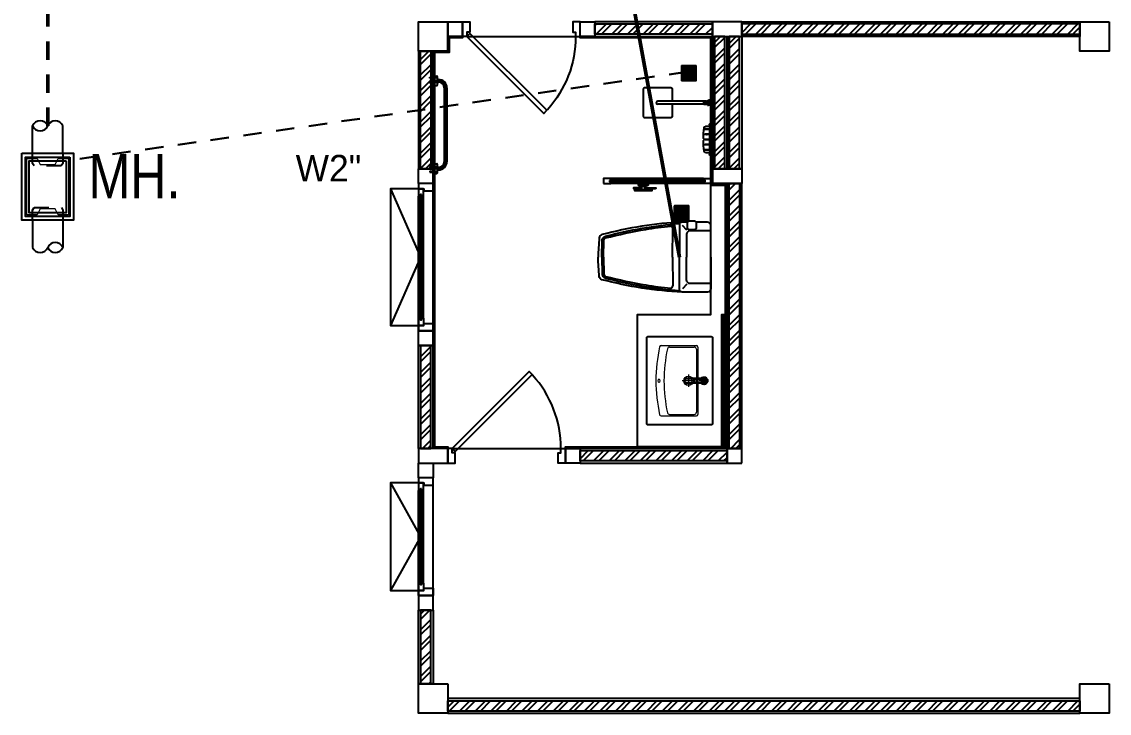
# Model space of a CAD drawing. Header units: inches. Extents: x -1366 to 1200, y -585 to 2545.
# Drawn here: x 722.01 to 729.41, y 1989.59 to 1994.29 of the extents above; entities that cross this region are included whole.
import ezdxf
from ezdxf.enums import TextEntityAlignment as Align

# ---------------------------------------------------------------- set-up
doc = ezdxf.new("R2010")
doc.units = ezdxf.units.IN
doc.header["$MEASUREMENT"] = 0
doc.header["$PDSIZE"] = 0.05
for name, pattern in [('01-TOI$0$HIDDEN2', [0.1875, 0.125, -0.0625]), ('CENTER', [1.625, 1.25, -0.125, 0.125, -0.125]), ('HIDDEN2', [0.1875, 0.125, -0.0625])]:
    doc.linetypes.add(name, pattern=pattern)
doc.layers.get('0').update_dxf_attribs({"linetype": 'CONTINUOUS'})
for name, color, linetype in [('02___PRT_ALL_AXES', 7, 'CONTINUOUS'), ('COLM', 3, 'CONTINUOUS'), ('Counter', 6, 'CONTINUOUS'), ('DIM', 7, 'CONTINUOUS'), ('DIMS', 1, 'CONTINUOUS'), ('DOOR', 7, 'CONTINUOUS'), ('DOOR_SWNG', 1, 'CONTINUOUS'), ('Floor-2', 9, 'CONTINUOUS'), ('L', 2, 'CONTINUOUS'), ('Line', 6, 'CONTINUOUS'), ('SANITARY', 9, 'CONTINUOUS'), ('SN - Sanitary', 144, 'CONTINUOUS'), ('TEXT', 4, 'CONTINUOUS'), ('WALL', 7, 'CONTINUOUS'), ('Wall-Tile', 4, 'CONTINUOUS'), ('WALL_HATC', 251, 'CONTINUOUS'), ('WC-DET', 8, 'CONTINUOUS'), ('WC-DET1', 15, 'CONTINUOUS'), ('WC-DET2', 15, 'CONTINUOUS'), ('WC-OUT', 9, 'CONTINUOUS'), ('WC-OUTL', 7, 'CONTINUOUS'), ('WC-SERIAL', 4, 'CONTINUOUS'), ('wind', 7, 'CONTINUOUS')]:
    doc.layers.add(name, color=color, linetype=linetype)
doc.layers.add('A-WALL', color=2, linetype='CONTINUOUS', lineweight=13)
doc.layers.add('LAYER_1', color=5, linetype='CONTINUOUS', lineweight=50)
doc.styles.add('cordia', font='THSarabunPSK.ttf')
doc.styles.get("Standard").update_dxf_attribs({"font": 'THSarabunPSK.ttf'})
doc.styles.add('STYLE3', font='THSarabunPSK.ttf')
pattern_1 = [(224.99694, (691.60614, 2004.809566), (0.05303018, -0.05303584), []), (224.99694, (691.570784, 2004.80957), (0.05303018, -0.05303584), [])]
pattern_2 = [(224.99694, (691.60614, 2004.709566), (0.05303018, -0.05303584), []), (224.99694, (691.570784, 2004.70957), (0.05303018, -0.05303584), [])]

# ---------------------------------------------------------------- blocks, each defined once
blk = doc.blocks.new('VRH_FUVHU-W002AS_100 x100')
at = {"layer": 'SN - Sanitary'}
for points in [[(-48, -50), (48, -50, 0.414214), (50, -48), (50, 48, 0.414214), (48, 50), (-48, 50, 0.414214), (-50, 48), (-50, -48, 0.414214)], [(-40, -47), (40, -47, 0.414214), (47, -40), (47, 40, 0.414214), (40, 47), (-40, 47, 0.414214), (-47, 40), (-47, -40, 0.414214)], [(-40, -45), (40, -45, 0.414214), (45, -40), (45, 40, 0.414214), (40, 45), (-40, 45, 0.414214), (-45, 40), (-45, -40, 0.414214)], [(-27.2, 17.5, 1), (-27.2, 22.8), (-38, 22.8, 1), (-38, 17.5)], [(-17, 7.5, 1), (-17, 12.8), (-38, 12.8, 1), (-38, 7.5)], [(-10.8, -2.6, 1), (-10.8, 2.6), (-38, 2.6, 1), (-38, -2.6)], [(-17.5, 27.2, -1), (-22.8, 27.2), (-22.8, 38, -1), (-17.5, 38)], [(-7.5, 17, -1), (-12.8, 17), (-12.8, 38, -1), (-7.5, 38)], [(2.6, 10.8, -1), (-2.6, 10.8), (-2.6, 38, -1), (2.6, 38)], [(7.5, 17, 1), (12.8, 17), (12.8, 38, 1), (7.5, 38)], [(10.8, -2.6, -1), (10.8, 2.6), (38, 2.6, -1), (38, -2.6)], [(17, 7.5, -1), (17, 12.8), (38, 12.8, -1), (38, 7.5)], [(17.5, 27.2, 1), (22.8, 27.2), (22.8, 38, 1), (17.5, 38)], [(27.2, 17.5, -1), (27.2, 22.8), (38, 22.8, -1), (38, 17.5)], [(-17, -7.5, -1), (-17, -12.8), (-38, -12.8, -1), (-38, -7.5)], [(-27.2, -17.5, -1), (-27.2, -22.8), (-38, -22.8, -1), (-38, -17.5)], [(-17.5, -27.2, 1), (-22.8, -27.2), (-22.8, -38, 1), (-17.5, -38)], [(-7.5, -17, 1), (-12.8, -17), (-12.8, -38, 1), (-7.5, -38)], [(2.6, -10.8, 1), (-2.6, -10.8), (-2.6, -38, 1), (2.6, -38)], [(7.5, -17, -1), (12.8, -17), (12.8, -38, -1), (7.5, -38)], [(17, -7.5, 1), (17, -12.8), (38, -12.8, 1), (38, -7.5)], [(17.5, -27.2, -1), (22.8, -27.2), (22.8, -38, -1), (17.5, -38)], [(27.2, -17.5, 1), (27.2, -22.8), (38, -22.8, 1), (38, -17.5)]]:
    blk.add_lwpolyline(points, format="xyb", close=True, dxfattribs=at)
for points in [[(-47, 40), (-45, 40)], [(-40, 47), (-40, 45)], [(2, 0), (-2, 0)], [(0, -2), (0, 2)], [(40, 47), (40, 45)], [(47, 40), (45, 40)], [(-47, -40), (-45, -40)], [(-40, -47), (-40, -45)], [(40, -47), (40, -45)], [(47, -40), (45, -40)]]:
    blk.add_lwpolyline(points, dxfattribs=at)
for centre, radius in [((-38, 30), 2.64), ((-30, 38), 2.64), ((0, 0), 5), ((0, 0), 4), ((30, 38), 2.64), ((38, 30), 2.64), ((-38, -30), 2.64), ((-30, -38), 2.64), ((30, -38), 2.64), ((38, -30), 2.64)]:
    blk.add_circle(centre, radius, dxfattribs=at)
for radius, start, end in [(40.6, 161.73736, 168.31208), (38.9, 176.32255, 183.67745), (38.9, 160.8012, 168.8398), (40.6, 145.90265, 154.48014), (35.8, 175.77756, 184.22244), (35.8, 159.05626, 167.86631), (38.9, 144.18222, 153.27326), (32.8, 175.39152, 184.60848), (32.8, 157.0415, 166.73994), (35.8, 140.49742, 150.73462), (30.8, 175.09421, 184.90579), (30.8, 155.47006, 165.86937), (32.8, 139.27746, 147.76062), (40.6, 115.51986, 124.09735), (38.9, 116.72674, 125.81778), (35.8, 119.26538, 129.50258), (32.8, 122.23938, 130.72254), (38.9, 101.1602, 109.1988), (35.8, 102.13369, 110.94374), (32.8, 103.26006, 112.9585), (30.8, 104.13063, 114.52994), (40.6, 101.68792, 108.26264), (35.8, 85.77756, 94.22244), (32.8, 85.39152, 94.60848), (30.8, 85.09421, 94.90579), (38.9, 86.32255, 93.67745), (38.9, 70.8012, 78.8398), (35.8, 69.05626, 77.86631), (32.8, 67.0415, 76.73994), (30.8, 65.47006, 75.86937), (40.6, 71.73736, 78.31208), (40.6, 55.90265, 64.48014), (38.9, 54.18222, 63.27326), (35.8, 50.49742, 60.73462), (32.8, 49.27746, 57.76062), (32.8, 32.23938, 40.72254), (35.8, 29.26538, 39.50258), (30.8, 14.13063, 24.52994), (32.8, 13.26006, 22.9585), (30.8, 355.09421, 4.90579), (38.9, 26.72674, 35.81778), (32.8, 355.39152, 4.60848), (35.8, 12.13369, 20.94374), (40.6, 25.51986, 34.09735), (35.8, 355.77756, 4.22244), (38.9, 11.1602, 19.1988), (40.6, 11.68792, 18.26264), (38.9, 356.32255, 3.67745), (40.6, 191.68792, 198.26264), (38.9, 191.1602, 199.1988), (40.6, 205.51986, 214.09735), (35.8, 192.13369, 200.94374), (38.9, 206.72674, 215.81778), (32.8, 193.26006, 202.9585), (35.8, 209.26538, 219.50258), (30.8, 194.13063, 204.52994), (32.8, 212.23938, 220.72254), (35.8, 230.49742, 240.73462), (38.9, 234.18222, 243.27326), (40.6, 235.90265, 244.48014), (32.8, 229.27746, 237.76062), (30.8, 245.47006, 255.86937), (32.8, 247.0415, 256.73994), (35.8, 249.05626, 257.86631), (38.9, 250.8012, 258.8398), (40.6, 251.73736, 258.31208), (30.8, 265.09421, 274.90579), (32.8, 265.39152, 274.60848), (35.8, 265.77756, 274.22244), (38.9, 266.32255, 273.67745), (30.8, 284.13063, 294.52994), (32.8, 283.26006, 292.9585), (35.8, 282.13369, 290.94374), (38.9, 281.1602, 289.1988), (40.6, 281.68792, 288.26264), (32.8, 302.23938, 310.72254), (35.8, 299.26538, 309.50258), (38.9, 296.72674, 305.81778), (40.6, 295.51986, 304.09735), (32.8, 319.27746, 327.76062), (35.8, 320.49742, 330.73462), (30.8, 335.47006, 345.86937), (32.8, 337.0415, 346.73994), (38.9, 324.18222, 333.27326), (35.8, 339.05626, 347.86631), (40.6, 325.90265, 334.48014), (38.9, 340.8012, 348.8398), (40.6, 341.73736, 348.31208)]:
    blk.add_arc((0, 0), radius, start, end, dxfattribs=at)
blk = doc.blocks.new('PM753P')
at = {"layer": 'WC-DET'}
for points in [[(-0.061, -0.029), (-0.061, -0.035)], [(-0.0595, -0.029), (-0.0595, -0.035)], [(-0.048, -0.047), (0.047, -0.047)], [(-0.0433, -0.0485), (0.0417, -0.0485)], [(-0.0362, -0.029), (-0.0362, -0.035)], [(0.03, -0.011), (-0.03, -0.011)], [(-0.02, -0.014), (0.02, -0.014)], [(0.0352, -0.029), (0.0352, -0.035)]]:
    blk.add_lwpolyline(points, dxfattribs=at)
at = {"layer": 'WC-OUT'}
blk.add_lwpolyline([(0.02, -0.0145), (0.02, -0.0155, -0.414214), (0.0185, -0.017), (-0.0185, -0.017, -0.414214), (-0.02, -0.0155), (-0.02, -0.0145, 0.414214), (-0.0205, -0.014), (-0.0285, -0.014, -0.414214), (-0.03, -0.0125), (-0.03, -0.0115, 0.414214), (-0.0305, -0.011), (-0.032, -0.011, -0.414214), (-0.035, -0.008), (-0.035, 0), (0.035, 0), (0.035, -0.008, -0.414214), (0.032, -0.011), (0.0305, -0.011, 0.414214), (0.03, -0.0115), (0.03, -0.0125, -0.414214), (0.0285, -0.014), (0.0205, -0.014, 0.414214)], format="xyb", close=True, dxfattribs=at)
for points in [[(-0.011, -0.029), (-0.083, -0.029, 1), (-0.083, -0.035), (-0.011, -0.035)], [(0.011, -0.017), (0.011, -0.039, -0.181818), (-0.011, -0.039), (-0.011, -0.017)], [(0.011, -0.029), (0.064, -0.029, -1), (0.064, -0.035), (0.011, -0.035)]]:
    blk.add_lwpolyline(points, format="xyb", dxfattribs=at)
blk.add_lwpolyline([(-0.058, -0.035), (-0.058, -0.05), (0.057, -0.05), (0.057, -0.035)], dxfattribs=at)
blk.add_arc((-0.0828, -0.0319), 0.00287, 265.71511, 94.69631, dxfattribs=at)
at = {"layer": 'WC-SERIAL', "flags": 8}
blk.add_attdef('PM753', text='', height=0.03, dxfattribs=at).set_placement((0.007, -0.1009), align=Align.MIDDLE)
blk = doc.blocks.new('ct1113ap')
h = blk.add_hatch()
h.set_pattern_fill('ANSI31', color=1, style=0)
h.set_pattern_definition([(45, (-850.48847, 321.96483), (-0.088388348, 0.088388348), [])])
h.paths.add_polyline_path([(1.5, 2.1, 1), (-1.5, 2.1, 1)])
h.paths.add_polyline_path([(1.1, 2.1, -1), (-1.1, 2.1, -1)], flags=16)
h.paths.add_polyline_path([(1.5, -5.3, 1), (-1.5, -5.3, 1)])
h.paths.add_polyline_path([(1.1, -5.3, -1), (-1.1, -5.3, -1)], flags=16)
h.paths.add_polyline_path([(2.7, -6.8), (1.5, -6.8), (1.5, -8), (2.7, -8)])
h.paths.add_polyline_path([(-0.6, 4.4, -3.621207), (0.6, 4.4), (0.8, 4.1, 3.20425), (-0.9, 4.1)])
h.paths.add_polyline_path([(1.1, -2.5), (-1.5, -2.5), (-1.5, -2.9), (1.1, -2.9), (1.1, -3.7), (1.5, -3.7), (1.5, -1.8), (1.1, -1.8)])
h.paths.add_polyline_path([(1.1, -0.3), (-1.5, -0.3), (-1.5, -0.7), (1.1, -0.7), (1.1, -1.5), (1.5, -1.5), (1.5, 0.4), (1.1, 0.4)])
at = {"color": 7, "linetype": 'Continuous'}
for p, q in [((-130, 14), (-130, -14)), ((-64, -11), (-64, 11)), ((-63, 12), (-14, 12)), ((-14, -12), (-63, -12))]:
    blk.add_line(p, q, dxfattribs=at)
at = {"color": 6, "linetype": 'Continuous'}
for p, q in [((-129, 14.2), (-129, -14.2)), ((-127, 16.2), (-127, 17)), ((-63.5, -11.1), (-63.5, 11.1)), ((-63, 12), (-63, 11.6)), ((-63, 11.6), (-14, 11.6)), ((-14, 12), (-14, 11.6)), ((-127, -16.2), (-127, -17)), ((-63, -12), (-63, -11.6)), ((-14, -11.6), (-63, -11.6)), ((-14, -12), (-14, -11.6))]:
    blk.add_line(p, q, dxfattribs=at)
at = {"color": 6}
for p, q in [((-0.6, 4.4), (-0.9, 4.1)), ((0.8, 4.1), (0.6, 4.4))]:
    blk.add_line(p, q, dxfattribs=at)
at = {"color": 6, "linetype": 'CENTER'}
blk.add_line((2, 0), (28.8, 0), dxfattribs=at)
at = {"color": 7, "linetype": 'Continuous'}
for centre, radius, start, end in [((-127, 14), 3, 90, 180), ((-63, 11), 1, 90, 180), ((-14, 15), 3, 270, 312.97028), ((0, 0), 17.5, 227.02972, 132.97028), ((-127, -14), 3, 180, 270), ((-63, -11), 1, 180, 270), ((-14, -15), 3, 47.02972, 90)]:
    blk.add_arc(centre, radius, start, end, dxfattribs=at)
at = {"color": 6, "linetype": 'Continuous'}
for centre, start, end in [((-14, 15.1), 270.02835, 313.20381), ((-14, -15.1), 46.79616, 89.97168)]:
    blk.add_arc(centre, 3.49, start, end, dxfattribs=at)
for points, knots in [([(-129, 14.2), (-129.1, 14.2), (-129.4, 14.2), (-129.6, 14.1), (-129.8, 14.1), (-129.9, 14.1), (-130, 14), (-130, 14), (-130, 14), (-130, 14)], [0, 0, 0, 0, 0.37083, 0.686781, 0.809347, 0.902724, 0.937689, 0.964954, 1, 1, 1, 1]), ([(-127, 16.2), (-127.3, 16.2), (-127.8, 16.1), (-128.5, 15.6), (-128.9, 14.9), (-129, 14.4), (-129, 14.2)], [0, 0, 0, 0, 0.251576, 0.502087, 0.751307, 1, 1, 1, 1]), ([(-64, 11), (-64, 11), (-64, 11), (-63.9, 11), (-63.8, 11.1), (-63.7, 11.1), (-63.6, 11.1), (-63.5, 11.1)], [0, 0, 0, 0, 0.033642, 0.095139, 0.310943, 0.62784, 1, 1, 1, 1]), ([(-63.5, 11.1), (-63.5, 11.1), (-63.5, 11.3), (-63.4, 11.4), (-63.2, 11.6), (-63.1, 11.6), (-63, 11.6)], [0, 0, 0, 0, 0.248974, 0.49844, 0.748767, 1, 1, 1, 1]), ([(-11.9, 12.8), (-11.9, 12.8), (-11.9, 12.8), (-11.9, 12.8), (-11.9, 12.8), (-11.8, 12.7), (-11.7, 12.6), (-11.6, 12.6), (-11.6, 12.5)], [0, 0, 0, 0, 0.029366, 0.087835, 0.178504, 0.299273, 0.616465, 1, 1, 1, 1]), ([(-11.6, 12.5), (-11, 13.1), (-9.7, 14.1), (-7.6, 15.4), (-5.3, 16.3), (-2.9, 16.9), (-0.4, 17.2), (2.1, 17), (4.5, 16.6), (6.9, 15.7), (9, 14.6), (11, 13.1), (12.8, 11.4), (14.3, 9.4), (15.5, 7.2), (16.3, 4.9), (16.9, 2.5), (17, 0.8), (17, 0)], [0, 0, 0, 0, 0.062313, 0.124704, 0.187205, 0.249822, 0.312517, 0.375223, 0.437872, 0.500414, 0.562837, 0.62517, 0.687469, 0.749798, 0.81221, 0.874726, 0.937336, 1, 1, 1, 1]), ([(17, 0), (17, -0.8), (16.9, -2.5), (16.3, -4.9), (15.5, -7.2), (14.3, -9.4), (12.8, -11.4), (11, -13.1), (9, -14.6), (6.9, -15.7), (4.5, -16.6), (2.1, -17), (-0.4, -17.2), (-2.9, -16.9), (-5.3, -16.3), (-7.6, -15.4), (-9.7, -14.1), (-11, -13.1), (-11.6, -12.5)], [0, 0, 0, 0, 0.062697, 0.125333, 0.18786, 0.250273, 0.312598, 0.37489, 0.437216, 0.499632, 0.562167, 0.624809, 0.687509, 0.750197, 0.81281, 0.875306, 0.937693, 1, 1, 1, 1]), ([(-129, -14.2), (-129.1, -14.2), (-129.4, -14.2), (-129.6, -14.1), (-129.8, -14.1), (-129.9, -14.1), (-130, -14), (-130, -14), (-130, -14), (-130, -14)], [0, 0, 0, 0, 0.37083, 0.686781, 0.809347, 0.902724, 0.937689, 0.964954, 1, 1, 1, 1]), ([(-129, -14.2), (-129, -14.4), (-128.9, -14.9), (-128.5, -15.6), (-127.8, -16.1), (-127.3, -16.2), (-127, -16.2)], [0, 0, 0, 0, 0.248784, 0.49809, 0.74852, 1, 1, 1, 1]), ([(-64, -11), (-64, -11), (-64, -11), (-63.9, -11), (-63.8, -11.1), (-63.7, -11.1), (-63.6, -11.1), (-63.5, -11.1)], [0, 0, 0, 0, 0.033642, 0.095139, 0.310943, 0.62784, 1, 1, 1, 1]), ([(-63, -11.6), (-63.1, -11.6), (-63.2, -11.6), (-63.4, -11.4), (-63.5, -11.3), (-63.5, -11.1), (-63.5, -11.1)], [0, 0, 0, 0, 0.251439, 0.50194, 0.751233, 1, 1, 1, 1]), ([(-11.9, -12.8), (-11.9, -12.8), (-11.9, -12.8), (-11.9, -12.8), (-11.9, -12.8), (-11.8, -12.7), (-11.7, -12.6), (-11.6, -12.6), (-11.6, -12.5)], [0, 0, 0, 0, 0.029366, 0.087835, 0.178504, 0.299273, 0.616465, 1, 1, 1, 1])]:
    blk.add_open_spline(points, degree=3, knots=knots, dxfattribs=at)
at = {"layer": '02___PRT_ALL_AXES', "color": 7, "linetype": 'Continuous'}
for p, q in [((-4.1, 17), (-127, 17)), ((-127, -17), (-4.1, -17))]:
    blk.add_line(p, q, dxfattribs=at)
at = {"layer": '02___PRT_ALL_AXES', "color": 6, "linetype": 'Continuous'}
for p, q in [((-6.7, 16.2), (-127, 16.2)), ((-127, -16.2), (-6.7, -16.2))]:
    blk.add_line(p, q, dxfattribs=at)
at = {"layer": '02___PRT_ALL_AXES', "color": 7, "linetype": 'Continuous'}
blk.add_arc((0, 0), 25, 222.84382, 137.15618, dxfattribs=at)
at = {"layer": '02___PRT_ALL_AXES', "color": 6, "linetype": 'Continuous'}
blk.add_arc((0, 0), 24, 225.10536, 134.89464, dxfattribs=at)
at = {"layer": 'LAYER_1', "color": 6}
for p, q in [((1.1, 0.4), (1.1, -0.3)), ((1.5, 0.4), (1.1, 0.4)), ((1.5, -1.5), (1.5, 0.4)), ((1.1, -0.3), (-1.5, -0.3)), ((-1.5, -0.3), (-1.5, -0.7)), ((-1.5, -0.7), (1.1, -0.7)), ((1.1, -2.5), (-1.5, -2.5)), ((-1.5, -2.5), (-1.5, -2.9)), ((-1.5, -2.9), (1.1, -2.9)), ((1.1, -0.7), (1.1, -1.5)), ((1.1, -1.5), (1.5, -1.5)), ((1.1, -1.8), (1.1, -2.5)), ((1.5, -1.8), (1.1, -1.8)), ((1.1, -2.9), (1.1, -3.7)), ((1.1, -3.7), (1.5, -3.7)), ((1.5, -3.7), (1.5, -1.8)), ((2.7, -6.8), (1.5, -6.8)), ((1.5, -6.8), (1.5, -8)), ((1.5, -8), (2.7, -8)), ((2.7, -6.8), (2.7, -8))]:
    blk.add_line(p, q, dxfattribs=at)
for centre, radius in [((0, 2.1), 1.5), ((0, 2.1), 1.1), ((0, -5.3), 1.5), ((0, -5.3), 1.1)]:
    blk.add_circle(centre, radius, dxfattribs=at)
for radius, start, end in [(1.5, 304.15382, 234.82428), (1.1, 300.28403, 238.53384)]:
    blk.add_arc((0, 5.3), radius, start, end, dxfattribs=at)
blk = doc.blocks.new('TF0504P-Acacia')
at = {"layer": 'WC-DET', "lineweight": 13}
for p, q in [((0.0289, -0.06), (-0.0298, -0.06)), ((0.0001, -0.0321), (0, -0.092)), ((-0.239, -0.3509), (-0.239, -0.11)), ((-0.229, -0.1), (0.229, -0.1)), ((-0.229, -0.2928), (-0.229, -0.125)), ((-0.214, -0.11), (0.214, -0.11)), ((0, -0.1185), (0, -0.2083)), ((0.229, -0.2928), (0.229, -0.125)), ((0.239, -0.3509), (0.239, -0.11)), ((-0.0431, -0.165), (0.0415, -0.165))]:
    blk.add_line(p, q, dxfattribs=at)
for centre, radius in [((0, -0.06), 0.0175), ((0, -0.165), 0.032), ((0, -0.165), 0.0225)]:
    blk.add_circle(centre, radius, dxfattribs=at)
for centre, radius, start, end in [((-0.229, -0.11), 0.01, 90, 180), ((-0.214, -0.125), 0.015, 90, 180), ((0.214, -0.125), 0.015, 0, 90), ((0.229, -0.11), 0.01, 0, 90), ((-0.214, -0.2928), 0.015, 180, 257.6249), ((0.214, -0.2928), 0.015, 282.3751, 0), ((-0.229, -0.3509), 0.01, 180, 257.50622), ((0, 0.6816), 1.0676, 257.49497, 282.50503), ((0, 0.6825), 1.0135, 257.6249, 282.3751), ((0.229, -0.3509), 0.01, 282.49378, 0)]:
    blk.add_arc(centre, radius, start, end, dxfattribs=at)
blk.add_ellipse((0, -0.3649), major_axis=(-0.0125, 0), ratio=0.4, dxfattribs=at)
at = {"layer": 'WC-OUT'}
blk.add_lwpolyline([(-0.292, -0.448, -0.414214), (-0.3, -0.44), (-0.3, -0.008, -0.414214), (-0.292, 0), (0.292, 0, -0.414214), (0.3, -0.008), (0.3, -0.44, -0.414214), (0.292, -0.448)], format="xyb", close=True, dxfattribs=at)
at = {"layer": 'WC-OUT', "xscale": -0.001, "yscale": 0.001, "zscale": 0.001, "rotation": 270}
blk.add_blockref('ct1113ap', (0, -0.06), dxfattribs=at)
at = {"layer": 'WC-SERIAL', "flags": 3}
blk.add_attdef('SERIAL', text='', height=0.025, dxfattribs=at).set_placement((0.0039, -0.2584), align=Align.CENTER)
blk = doc.blocks.new('dr080sl3')
at = {"layer": 'DOOR'}
for points in [[(-0.37, 0.05), (0.1533, 0.5733), (0.1745, 0.552), (-0.3488, 0.0288)], [(-0.4, 0.05), (-0.4, -0.05), (-0.35, -0.05), (-0.35, 0.02), (-0.37, 0.02), (-0.37, 0.05)], [(0.4, 0.05), (0.4, -0.05), (0.35, -0.05), (0.35, 0.02), (0.37, 0.02), (0.37, 0.05)]]:
    blk.add_lwpolyline(points, close=True, dxfattribs=at)
at = {"layer": 'DOOR_SWNG'}
blk.add_arc((-0.37, 0.05), 0.74, 0, 42.27369, dxfattribs=at)
blk = doc.blocks.new('A$Cf44c07b2')
at = {"layer": 'WC-OUT'}
for p, q in [((0.0794, 0.1169), (0.5821, 0.1169)), ((0.0794, 0.0989), (0.5821, 0.0989)), ((0, 0.0329), (0, 0.0496)), ((0.065, 0.0329), (0, 0.0329)), ((0.0022, 0.0519), (0.0234, 0.0519)), ((0.0234, 0.0519), (0.0234, 0.0608)), ((0.0234, 0.0519), (0.0627, 0.0519)), ((0.0413, 0.0519), (0.0413, 0.0612)), ((0.065, 0.0329), (0.065, 0.0496)), ((0.5967, 0.0329), (0.5967, 0.0496)), ((0.6617, 0.0329), (0.5967, 0.0329)), ((0.5989, 0.0519), (0.6594, 0.0519)), ((0.6202, 0.0519), (0.6202, 0.0608)), ((0.6381, 0.0519), (0.6381, 0.0608)), ((0.6617, 0.0329), (0.6617, 0.0496))]:
    blk.add_line(p, q, dxfattribs=at)
at = {"layer": 'WC-OUT', "color": 251, "linetype": 'CENTER'}
for p, q in [((0.5821, 0.1079), (0.0794, 0.1079)), ((0.0072, 0.0222), (0.0079, 0.0202)), ((0.0073, 0.0224), (0.0086, 0.0224)), ((0.0074, 0.0224), (0.0074, 0.0329)), ((0.0074, 0.0045), (0.0074, 0.0215)), ((0.0077, 0.0045), (0.0074, 0.0045)), ((0.0075, 0.0018), (0.0079, 0.0046)), ((0.0077, 0.0045), (0.0076, 0.0045)), ((0.0085, 0.0045), (0.0077, 0.0045)), ((0.0087, 0.0222), (0.0079, 0.0202)), ((0.0143, 0.0011), (0.0081, 0.0011)), ((0.0139, 0.0045), (0.0085, 0.0045)), ((0.0098, 0.0045), (0.0088, 0.0025)), ((0.0131, 0.0017), (0.0093, 0.0017)), ((0.0111, 0.0045), (0.0111, 0.0174)), ((0.0114, 0.0174), (0.0111, 0.0174)), ((0.0112, 0.0437), (0.0112, 0)), ((0.0114, 0.0045), (0.0114, 0.0174)), ((0.0126, 0.0045), (0.0136, 0.0025)), ((0.0137, 0.0222), (0.0145, 0.0202)), ((0.0152, 0.0224), (0.0139, 0.0224)), ((0.0147, 0.0045), (0.0139, 0.0045)), ((0.0153, 0.0222), (0.0145, 0.0202)), ((0.0149, 0.0018), (0.0145, 0.0046)), ((0.015, 0.0045), (0.0147, 0.0045)), ((0.0149, 0.0045), (0.0147, 0.0045)), ((0.015, 0.0224), (0.015, 0.0329)), ((0.015, 0.0045), (0.015, 0.0214)), ((0.0324, 0.0608), (0.0324, 0.0252)), ((0.0396, 0.0222), (0.0404, 0.0202)), ((0.0397, 0.0224), (0.0411, 0.0224)), ((0.0399, 0.0224), (0.0399, 0.0329)), ((0.0399, 0.0045), (0.0399, 0.0215)), ((0.0402, 0.0045), (0.0399, 0.0045)), ((0.04, 0.0018), (0.0404, 0.0046)), ((0.0402, 0.0045), (0.04, 0.0045)), ((0.0409, 0.0045), (0.0402, 0.0045)), ((0.0412, 0.0222), (0.0404, 0.0202)), ((0.0468, 0.0011), (0.0405, 0.0011)), ((0.0464, 0.0045), (0.0409, 0.0045)), ((0.0423, 0.0045), (0.0413, 0.0025)), ((0.0456, 0.0017), (0.0418, 0.0017)), ((0.0435, 0.0045), (0.0435, 0.0174)), ((0.0438, 0.0174), (0.0435, 0.0174)), ((0.0437, 0.0437), (0.0437, 0)), ((0.0438, 0.0045), (0.0438, 0.0174)), ((0.0451, 0.0045), (0.0461, 0.0025)), ((0.0462, 0.0222), (0.047, 0.0202)), ((0.0476, 0.0224), (0.0463, 0.0224)), ((0.0471, 0.0045), (0.0464, 0.0045)), ((0.0478, 0.0222), (0.047, 0.0202)), ((0.0473, 0.0018), (0.047, 0.0046)), ((0.0474, 0.0045), (0.0471, 0.0045)), ((0.0473, 0.0045), (0.0471, 0.0045)), ((0.0474, 0.0224), (0.0474, 0.0329)), ((0.0474, 0.0045), (0.0474, 0.0214)), ((0.6138, 0.0227), (0.6146, 0.0207)), ((0.6139, 0.0229), (0.6153, 0.0229)), ((0.6141, 0.0229), (0.6141, 0.0334)), ((0.6141, 0.005), (0.6141, 0.0219)), ((0.6141, 0.005), (0.6144, 0.005)), ((0.6142, 0.0023), (0.6146, 0.0051)), ((0.6142, 0.005), (0.6144, 0.005)), ((0.6144, 0.005), (0.6152, 0.005)), ((0.6154, 0.0227), (0.6146, 0.0207)), ((0.6148, 0.0016), (0.621, 0.0016)), ((0.6152, 0.005), (0.6206, 0.005)), ((0.6165, 0.005), (0.6155, 0.003)), ((0.616, 0.0022), (0.6198, 0.0022)), ((0.6178, 0.005), (0.6178, 0.0179)), ((0.6178, 0.0179), (0.618, 0.0179)), ((0.6179, 0.0442), (0.6179, 0.0005)), ((0.618, 0.005), (0.618, 0.0179)), ((0.6193, 0.005), (0.6203, 0.003)), ((0.6204, 0.0227), (0.6212, 0.0207)), ((0.6218, 0.0229), (0.6205, 0.0229)), ((0.6206, 0.005), (0.6214, 0.005)), ((0.622, 0.0227), (0.6212, 0.0207)), ((0.6216, 0.0023), (0.6212, 0.0051)), ((0.6214, 0.005), (0.6217, 0.005)), ((0.6214, 0.005), (0.6216, 0.005)), ((0.6217, 0.0229), (0.6217, 0.0334)), ((0.6217, 0.005), (0.6217, 0.022)), ((0.6292, 0.0519), (0.6292, 0.0608)), ((0.6292, 0.0306), (0.6292, 0.0503)), ((0.6463, 0.0227), (0.647, 0.0207)), ((0.6464, 0.0229), (0.6477, 0.0229)), ((0.6466, 0.0229), (0.6466, 0.0334)), ((0.6466, 0.005), (0.6466, 0.0219)), ((0.6466, 0.005), (0.6469, 0.005)), ((0.6467, 0.0023), (0.6471, 0.0051)), ((0.6467, 0.005), (0.6469, 0.005)), ((0.6469, 0.005), (0.6476, 0.005)), ((0.6478, 0.0227), (0.647, 0.0207)), ((0.6472, 0.0016), (0.6535, 0.0016)), ((0.6476, 0.005), (0.6531, 0.005)), ((0.6489, 0.005), (0.648, 0.003)), ((0.6485, 0.0022), (0.6522, 0.0022)), ((0.6502, 0.005), (0.6502, 0.0179)), ((0.6502, 0.0179), (0.6505, 0.0179)), ((0.6503, 0.0442), (0.6503, 0.0005)), ((0.6505, 0.005), (0.6505, 0.0179)), ((0.6517, 0.005), (0.6527, 0.003)), ((0.6528, 0.0227), (0.6536, 0.0207)), ((0.6543, 0.0229), (0.653, 0.0229)), ((0.6531, 0.005), (0.6538, 0.005)), ((0.6544, 0.0227), (0.6536, 0.0207)), ((0.654, 0.0023), (0.6536, 0.0051)), ((0.6538, 0.005), (0.6541, 0.005)), ((0.6538, 0.005), (0.654, 0.005)), ((0.6541, 0.0229), (0.6541, 0.0334)), ((0.6541, 0.005), (0.6541, 0.022))]:
    blk.add_line(p, q, dxfattribs=at)
for centre in [(0.0112, 0.0202), (0.0437, 0.0202), (0.6179, 0.0207), (0.6503, 0.0207)]:
    blk.add_circle(centre, 0.00118, dxfattribs=at)
at = {"layer": 'WC-OUT'}
for centre, radius, start, end in [((0.0794, 0.0608), 0.056, 90, 180), ((0.0794, 0.0608), 0.0381, 90, 180), ((0.5821, 0.0608), 0.056, 0, 90), ((0.5821, 0.0608), 0.0381, 0, 90), ((0.0022, 0.0496), 0.00224, 90, 180), ((0.0627, 0.0496), 0.00224, 0, 90), ((0.5989, 0.0496), 0.00224, 90, 180), ((0.6594, 0.0496), 0.00224, 0, 90)]:
    blk.add_arc(centre, radius, start, end, dxfattribs=at)
at = {"layer": 'WC-OUT', "color": 251, "linetype": 'CENTER'}
for centre, radius, start, end in [((0.0794, 0.0608), 0.0471, 90, 180), ((0.5821, 0.0608), 0.0471, 0, 90), ((0.0073, 0.0223), 0.00014, 90, 201.15573), ((0.0081, 0.0017), 0.00056, 172.23483, 270), ((0.0081, 0.0042), 0.000472, 36.4635, 143.5365), ((0.0086, 0.0223), 0.00014, 338.84427, 90), ((0.0093, 0.0022), 0.00056, 153.43495, 270), ((0.0131, 0.0022), 0.00056, 270, 26.56505), ((0.0139, 0.0223), 0.00014, 90, 201.15573), ((0.0143, 0.0042), 0.000472, 36.4635, 143.5365), ((0.0143, 0.0017), 0.00056, 270, 7.76517), ((0.0152, 0.0223), 0.00014, 338.84427, 90), ((0.0397, 0.0223), 0.00014, 90, 201.15573), ((0.0405, 0.0017), 0.00056, 172.23483, 270), ((0.0406, 0.0042), 0.000472, 36.4635, 143.5365), ((0.0411, 0.0223), 0.00014, 338.84427, 90), ((0.0418, 0.0022), 0.00056, 153.43495, 270), ((0.0456, 0.0022), 0.00056, 270, 26.56505), ((0.0463, 0.0223), 0.00014, 90, 201.15573), ((0.0468, 0.0042), 0.000472, 36.4635, 143.5365), ((0.0468, 0.0017), 0.00056, 270, 7.76517), ((0.0476, 0.0223), 0.00014, 338.84427, 90), ((0.6139, 0.0228), 0.00014, 90, 201.15573), ((0.6148, 0.0022), 0.00056, 172.23483, 270), ((0.6148, 0.0047), 0.000472, 36.4635, 143.5365), ((0.6153, 0.0228), 0.00014, 338.84427, 90), ((0.616, 0.0027), 0.00056, 153.43495, 270), ((0.6198, 0.0027), 0.00056, 270, 26.56505), ((0.6205, 0.0228), 0.00014, 90, 201.15573), ((0.621, 0.0047), 0.000472, 36.4635, 143.5365), ((0.621, 0.0022), 0.00056, 270, 7.76517), ((0.6218, 0.0228), 0.00014, 338.84427, 90), ((0.6464, 0.0228), 0.00014, 90, 201.15573), ((0.6472, 0.0022), 0.00056, 172.23483, 270), ((0.6473, 0.0047), 0.000472, 36.4635, 143.5365), ((0.6477, 0.0228), 0.00014, 338.84427, 90), ((0.6485, 0.0027), 0.00056, 153.43495, 270), ((0.6522, 0.0027), 0.00056, 270, 26.56505), ((0.653, 0.0228), 0.00014, 90, 201.15573), ((0.6534, 0.0047), 0.000472, 36.4635, 143.5365), ((0.6535, 0.0022), 0.00056, 270, 7.76517), ((0.6543, 0.0228), 0.00014, 338.84427, 90)]:
    blk.add_arc(centre, radius, start, end, dxfattribs=at)
blk.add_point((0.6292, 0.0503), dxfattribs=at)
at = {"layer": 'WC-OUT'}
blk.add_point((0.6292, 0.0328), dxfattribs=at)
blk = doc.blocks.new('ct0150p')
at = {"layer": 'WC-OUT', "color": 251, "linetype": 'CENTER'}
blk.add_point((0.6005, 0.0357), dxfattribs=at)
at = {"layer": 'WC-OUT'}
blk.add_point((0.6005, -0.0012), dxfattribs=at)
blk.add_blockref('A$Cf44c07b2', (-0.0323, -0.0329))
blk = doc.blocks.new('C805P')
at = {"layer": 'DIMS', "linetype": 'ByBlock'}
for p in [(-0.11, 0), (0.11, 0), (0.11, 0)]:
    blk.add_point(p, dxfattribs=at)
at = {"layer": 'WC-DET1'}
blk.add_line((0.0975, -0.01), (-0.0975, -0.01), dxfattribs=at)
for centre, radius, start, end in [((0.0349, -0.0275), 0.1074, 171.19817, 188.80183), ((-0.07, -0.0113), 0.00125, 8.80183, 171.19817), ((-0.07, -0.0437), 0.00125, 188.80183, 351.19817), ((-0.1749, -0.0275), 0.1074, 351.19817, 8.80183), ((0.0699, -0.0275), 0.1074, 171.19817, 188.80183), ((-0.035, -0.0113), 0.00125, 8.80183, 171.19817), ((-0.035, -0.0437), 0.00125, 188.80183, 351.19817), ((-0.1399, -0.0275), 0.1074, 351.19817, 8.80183), ((0.1049, -0.0275), 0.1074, 171.19817, 188.80183), ((0, -0.0113), 0.00125, 8.80183, 171.19817), ((0, -0.0437), 0.00125, 188.80183, 351.19817), ((-0.1049, -0.0275), 0.1074, 351.19817, 8.80183), ((0.1399, -0.0275), 0.1074, 171.19817, 188.80183), ((0.035, -0.0113), 0.00125, 8.80183, 171.19817), ((0.035, -0.0437), 0.00125, 188.80183, 351.19817), ((-0.0699, -0.0275), 0.1074, 351.19817, 8.80183), ((0.1749, -0.0275), 0.1074, 171.19817, 188.80183), ((0.07, -0.0113), 0.00125, 8.80183, 171.19817), ((0.07, -0.0437), 0.00125, 188.80183, 351.19817), ((-0.0349, -0.0275), 0.1074, 351.19817, 8.80183)]:
    blk.add_arc(centre, radius, start, end, dxfattribs=at)
at = {"layer": 'WC-OUTL'}
for p, q in [((-0.11, 0), (-0.1025, 0)), ((0.1025, 0), (-0.1025, 0)), ((0.1025, 0), (0.11, 0)), ((-0.0975, -0.01), (-0.1, -0.01)), ((-0.0875, -0.036), (-0.0875, -0.02)), ((0.0875, -0.02), (0.0875, -0.036)), ((0.1, -0.01), (0.0975, -0.01))]:
    blk.add_line(p, q, dxfattribs=at)
for centre, radius, start, end in [((-0.1, 0), 0.01, 180, 270), ((0.1, 0), 0.01, 270, 0), ((-0.0975, -0.02), 0.01, 0, 90), ((-0.0775, -0.036), 0.01, 180, 264.13264), ((-0.0233, 0.3009), 0.3512, 260.95682, 272.64535), ((-0.0071, -0.045), 0.005, 269.46953, 340.39643), ((0, -0.0475), 0.0025, 19.60357, 160.39643), ((0.0071, -0.045), 0.005, 199.60357, 270.53047), ((0.0233, 0.3009), 0.3512, 267.35465, 279.04318), ((0.0775, -0.036), 0.01, 275.86736, 0), ((0.0975, -0.02), 0.01, 90, 180)]:
    blk.add_arc(centre, radius, start, end, dxfattribs=at)
at = {"layer": 'WC-SERIAL', "flags": 3}
blk.add_attdef('SERIAL', text='', height=0.0121, dxfattribs=at).set_placement((0.0038, -0.0654), align=Align.TOP_CENTER)
blk = doc.blocks.new('CT002P')
at = {"layer": 'WC-DET1'}
for p, q in [((-0.0159, 0), (-0.0159, -0.0025)), ((0.0159, 0), (-0.0159, 0)), ((0.0159, 0), (0.0159, -0.0025)), ((-0.0169, -0.0025), (-0.0169, -0.0164)), ((-0.0161, -0.0025), (-0.0169, -0.0025)), ((0.0169, -0.0164), (-0.0169, -0.0164)), ((0.0169, -0.0025), (-0.0161, -0.0025)), ((-0.0159, -0.0223), (-0.0159, -0.0164)), ((0.0159, -0.0223), (-0.0159, -0.0223)), ((0.0114, -0.0339), (-0.0114, -0.0339)), ((-0.0114, -0.0339), (-0.0114, -0.0453)), ((-0.0114, -0.0453), (-0.0109, -0.0458)), ((-0.0114, -0.0453), (-0.0109, -0.0458)), ((0.0114, -0.0453), (-0.0114, -0.0453)), ((0.0109, -0.0458), (-0.0109, -0.0458)), ((-0.0102, -0.0458), (-0.0102, -0.3612)), ((-0.0102, -0.0478), (-0.0092, -0.0468)), ((0.0102, -0.0478), (-0.0102, -0.0478)), ((-0.0102, -0.0488), (0.0102, -0.0488)), ((-0.0099, -0.0299), (-0.0099, -0.0339)), ((-0.0099, -0.0299), (0.0099, -0.0299)), ((-0.0092, -0.0468), (-0.0092, -0.0458)), ((0.0092, -0.0468), (-0.0092, -0.0468)), ((-0.0074, -0.0276), (-0.0074, -0.0289)), ((0.0074, -0.0276), (0.0074, -0.0289)), ((0.0092, -0.0468), (0.0092, -0.0458)), ((0.0102, -0.0478), (0.0092, -0.0468)), ((0.0099, -0.0339), (0.0099, -0.0299)), ((0.0102, -0.0458), (0.0102, -0.3612)), ((0.0114, -0.0453), (0.0109, -0.0458)), ((0.0114, -0.0453), (0.0109, -0.0458)), ((0.0114, -0.0339), (0.0114, -0.0453)), ((0.0159, -0.0223), (0.0159, -0.0164)), ((0.0169, -0.0025), (0.0169, -0.0164))]:
    blk.add_line(p, q, dxfattribs=at)
blk.add_lwpolyline([(-0.0102, -0.2612), (-0.09, -0.2612, 0.414214), (-0.1, -0.2712), (-0.1, -0.4512, 0.414214), (-0.09, -0.4612), (0.09, -0.4612, 0.414214), (0.1, -0.4512), (0.1, -0.2712, 0.414214), (0.09, -0.2612), (0.0102, -0.2612)], format="xyb", dxfattribs=at)
for centre, radius, start, end in [((0, -0.0161), 0.0129, 209.08331, 230.70352), ((-0.0084, -0.0289), 0.000992, 270, 0), ((-0.0094, -0.0276), 0.00198, 0, 50.70352), ((0.0094, -0.0276), 0.00199, 129.29648, 180), ((0.0084, -0.0289), 0.000992, 180, 270), ((0, -0.0161), 0.0129, 309.29648, 330.91669), ((0, -0.3612), 0.0102, 180.00001, 0.00001)]:
    blk.add_arc(centre, radius, start, end, dxfattribs=at)
blk = doc.blocks.new('C106P')
for points in [[(0, 0), (-0.216, -0.0009, 0.414214), (-0.238, -0.0229), (-0.238, -0.1012, 0.415321)], [(0, 0), (0.216, -0.0009, -0.414214), (0.238, -0.0229), (0.238, -0.1959, -0.414214)], [(-0.2358, -0.1589, -0.414214), (-0.2458, -0.1489), (-0.2458, -0.1109, -0.414214), (-0.2358, -0.1009)], [(-0.238, -0.1587), (-0.238, -0.1959, 0.414214)], [(-0.238, -0.1959, 0.053479), (-0.153, -0.7409, 0.308223), (-0.132, -0.7589, 0.014301), (0, -0.7679, 1.437855)], [(0.238, -0.1959, -0.053479), (0.153, -0.7409, -0.308223), (0.132, -0.7589, -0.014301), (0, -0.7679, -1.437855)]]:
    blk.add_lwpolyline(points, format="xyb")
at = {"layer": 'WC-DET1'}
for q in [(-0.1959, -0.2599), (0.1959, -0.2599)]:
    blk.add_line((0, -0.26), q, dxfattribs=at)
for points in [[(-0.18, -0.0009), (-0.18, -0.1399, 0.414214), (-0.155, -0.1649), (0, -0.165)], [(0.18, -0.0009), (0.18, -0.1399, -0.414214), (0.155, -0.1649), (0, -0.165)], [(-0.2358, -0.1009), (-0.1968, -0.1009, -0.414214), (-0.1868, -0.1109), (-0.1868, -0.1489, -0.414214), (-0.1968, -0.1589), (-0.2358, -0.1589, -0.414214)], [(0, -0.7314), (-0.1161, -0.7281, -0.234182), (-0.1306, -0.716, -0.017795), (-0.1889, -0.4427, -0.014884), (-0.2111, -0.274, -0.020376)], [(0, -0.7314), (0.1161, -0.7281, 0.234182), (0.1306, -0.716, 0.017795), (0.1889, -0.4427, 0.014884), (0.2111, -0.274, 0.020376)]]:
    blk.add_lwpolyline(points, format="xyb", dxfattribs=at)
at = {"layer": 'WC-DET1', "color": 7}
for points in [[(-0.238, -0.1959, 0.414214), (-0.22, -0.2139), (0, -0.213)], [(0.238, -0.1959, -0.414214), (0.22, -0.2139), (0, -0.213)]]:
    blk.add_lwpolyline(points, format="xyb", dxfattribs=at)
at = {"layer": 'WC-DET1'}
for centre, start, end in [((-0.1961, -0.275), 89.44226, 176.38199), ((0.1961, -0.275), 3.61801, 90.55774)]:
    blk.add_arc(centre, 0.0151, start, end, dxfattribs=at)
at = {"layer": 'WC-DET2'}
for points in [[(-0.0001, -0.7428), (-0.1173, -0.7394, -0.254323), (-0.1414, -0.7196, -0.000064), (-0.1417, -0.7186, -0.04487), (-0.2282, -0.212)], [(0.0001, -0.7428), (0.1173, -0.7394, 0.254323), (0.1414, -0.7196, 0.000064), (0.1417, -0.7186, 0.04487), (0.2282, -0.212)]]:
    blk.add_lwpolyline(points, format="xyb", dxfattribs=at)
for points in [[(-0.184, -0.1639), (-0.216, -0.1939)], [(0.184, -0.1639), (0.216, -0.1939)]]:
    blk.add_lwpolyline(points, dxfattribs=at)
at = {"layer": 'WC-SERIAL', "flags": 8}
blk.add_attdef('C106', text='', height=0.05, dxfattribs=at).set_placement((-0.007, -0.0689), align=Align.MIDDLE)

msp = doc.modelspace()

# ---------------------------------------------------------------- hatches: boundary and pattern name
at = {"layer": 'WALL_HATC'}
h = msp.add_hatch(dxfattribs=at)
h.set_pattern_fill('ANSI32', color=256, scale=0.2, angle=0.00306, style=0)
h.set_pattern_definition([(224.99694, (710.52779, 2010.70127), (0.05303018, -0.05303584), []), (224.99694, (710.492434, 2010.70127), (0.05303018, -0.05303584), [])])
h.paths.add_polyline_path([(725.9117, 1994.2754), (726.7117, 1994.2754), (726.7117, 1994.2054), (725.9117, 1994.2054)])
h = msp.add_hatch(dxfattribs=at)
h.set_pattern_fill('ANSI32', color=256, scale=0.2, angle=179.99694, style=0)
h.set_pattern_definition([(224.99694, (710.12779, 2010.70127), (0.05303018, -0.05303584), []), (224.99694, (710.092434, 2010.70127), (0.05303018, -0.05303584), [])])
h.paths.add_polyline_path([(729.2117, 1994.2754), (726.9117, 1994.2754), (726.9117, 1994.2054), (729.2117, 1994.2054)])
h = msp.add_hatch(dxfattribs=at)
h.set_pattern_fill('ANSI32', color=256, scale=0.2, angle=359.99694, style=0)
h.set_pattern_definition(pattern_2)
h.paths.add_polyline_path([(726.7967, 1993.2904), (726.7967, 1994.1904), (726.7267, 1994.1904), (726.7267, 1993.2904)])
h = msp.add_hatch(dxfattribs=at)
h.set_pattern_fill('ANSI32', color=256, scale=0.2, angle=359.99694, style=0)
h.set_pattern_definition(pattern_2)
h.paths.add_polyline_path([(726.8967, 1993.2904), (726.8967, 1994.1904), (726.8267, 1994.1904), (726.8267, 1993.2904)])
h = msp.add_hatch(dxfattribs=at)
h.set_pattern_fill('ANSI32', color=256, scale=0.2, angle=359.99694, style=0)
h.set_pattern_definition([(224.99694, (691.20614, 2004.709566), (0.05303018, -0.05303584), []), (224.99694, (691.170784, 2004.70957), (0.05303018, -0.05303584), [])])
h.paths.add_polyline_path([(724.7267, 1993.2903), (724.7267, 1994.0904), (724.7967, 1994.0904), (724.7967, 1993.2903)])
h = msp.add_hatch(dxfattribs=at)
h.set_pattern_fill('ANSI32', color=256, scale=0.2, angle=359.99694, style=0)
h.set_pattern_definition(pattern_1)
h.paths.add_polyline_path([(726.8267, 1991.3904), (726.8267, 1993.1904), (726.8967, 1993.1904), (726.8967, 1991.3904)])
h = msp.add_hatch(dxfattribs=at)
h.set_pattern_fill('ANSI32', color=256, scale=0.2, angle=0.00306, style=0)
h.set_pattern_definition([(224.99694, (691.20614, 2004.809566), (0.05303018, -0.05303584), []), (224.99694, (691.170784, 2004.80957), (0.05303018, -0.05303584), [])])
h.paths.add_polyline_path([(724.7267, 1992.0905), (724.7267, 1991.3904), (724.7967, 1991.3904), (724.7967, 1992.0905)])
h = msp.add_hatch(dxfattribs=at)
h.set_pattern_fill('ANSI32', color=256, scale=0.2, angle=359.99694, style=0)
h.set_pattern_definition(pattern_1)
h.paths.add_polyline_path([(725.8117, 1991.3754), (726.8117, 1991.3754), (726.8117, 1991.3054), (725.8117, 1991.3054)])
h = msp.add_hatch(dxfattribs=at)
h.set_pattern_fill('ANSI32', color=256, scale=0.2, angle=359.99694, style=0)
h.set_pattern_definition([(224.99694, (685.452865, 2000.276804), (0.05303018, -0.05303584), []), (224.99694, (685.41751, 2000.276806), (0.05303018, -0.05303584), [])])
h.paths.add_polyline_path([(724.7267, 1990.2904), (724.7267, 1989.7904), (724.7967, 1989.7904), (724.7967, 1990.2904)])
h = msp.add_hatch(dxfattribs=at)
h.set_pattern_fill('ANSI32', color=256, scale=0.2, angle=0.00306, style=0)
h.set_pattern_definition([(224.99694, (710.12779, 2006.10127), (0.05303018, -0.05303584), []), (224.99694, (710.092434, 2006.10127), (0.05303018, -0.05303584), [])])
h.paths.add_polyline_path([(724.9117, 1989.6754), (729.2117, 1989.6754), (729.2117, 1989.6054), (724.9117, 1989.6054)])
at = {"layer": 'WC-OUT'}
h = msp.add_hatch(dxfattribs=at)
h.set_pattern_fill('ANSI31', color=251, scale=0.05, angle=270.00052)
h.set_pattern_definition([(314.9994824, (782.5312474, 2140.8582497), (0.0044194573, 0.00441937746), [])])
h.paths.add_polyline_path([(726.7767, 1991.4004), (726.7767, 1992.3004), (726.8017, 1992.3004), (726.8017, 1991.4004)])

# ---------------------------------------------------------------- linework, layer by layer
at = {"lineweight": 50}
msp.add_line((725.2194, 1999.6345), (726.4887, 1992.6904), dxfattribs=at)
at = {"linetype": '01-TOI$0$HIDDEN2', "lineweight": 30}
msp.add_line((726.5408, 1993.9499), (722.3162, 1993.3458), dxfattribs=at)
at = {"layer": 'A-WALL', "color": 1}
msp.add_lwpolyline([(722.241, 1993.018), (722.1397, 1993.018), (722.1196, 1992.9777), (722.049, 1992.9777), (722.049, 1993.3609), (722.1196, 1993.3609), (722.1397, 1993.3206), (722.2406, 1993.3206), (722.2607, 1993.3609), (722.3313, 1993.3609), (722.3313, 1992.9777), (722.2611, 1992.9777)], close=True, dxfattribs=at)
at = {"layer": 'COLM'}
for points in [[(724.9117, 1994.2904), (724.9117, 1994.0904), (724.7117, 1994.0904), (724.7117, 1994.2904)], [(729.4117, 1994.2904), (729.4117, 1994.0904), (729.2117, 1994.0904), (729.2117, 1994.2904)], [(724.9117, 1989.7904), (724.9117, 1989.5904), (724.7117, 1989.5904), (724.7117, 1989.7904)], [(729.4117, 1989.7904), (729.4117, 1989.5904), (729.2117, 1989.5904), (729.2117, 1989.7904)]]:
    msp.add_lwpolyline(points, close=True, dxfattribs=at)
at = {"layer": 'Counter'}
msp.add_lwpolyline([(726.8017, 1991.4004), (726.2017, 1991.4004), (726.2017, 1992.3004), (726.7017, 1992.3004), (726.7017, 1993.1804), (726.8017, 1993.1804)], close=True, dxfattribs=at)
at = {"layer": 'Floor-2'}
for p, q in [((725.0417, 1994.1904), (725.7817, 1994.1904)), ((724.9417, 1991.3904), (725.6817, 1991.3904))]:
    msp.add_line(p, q, dxfattribs=at)
at = {"layer": 'L'}
for p, q in [((722.0877, 1993.3962), (722.0877, 1993.5822)), ((722.2927, 1993.3962), (722.2927, 1993.5822)), ((722.0878, 1992.9424), (722.0878, 1992.7565)), ((722.2928, 1992.9424), (722.2928, 1992.7565))]:
    msp.add_line(p, q, dxfattribs=at)
for points in [[(722.2927, 1993.5822, 0.666667), (722.1902, 1993.5822, 0.666667), (722.0877, 1993.5822, 0.666667), (722.1902, 1993.5822)], [(722.0878, 1992.7565, 0.666667), (722.1903, 1992.7565, 0.666667), (722.2928, 1992.7565, 0.666667), (722.1903, 1992.7565)]]:
    msp.add_lwpolyline(points, format="xyb", dxfattribs=at)
for points in [[(722.0137, 1993.3962), (722.3666, 1993.3962), (722.3666, 1992.9424), (722.0137, 1992.9424)], [(722.3414, 1993.371), (722.3414, 1992.9676), (722.0389, 1992.9676), (722.0389, 1993.371)]]:
    msp.add_lwpolyline(points, close=True, dxfattribs=at)
at = {"layer": 'Line', "color": 8, "linetype": 'HIDDEN2', "ltscale": 0.75}
for points in [[(722.2927, 1993.3962), (722.2927, 1993.3279), (722.2828, 1993.3108), (722.0975, 1993.3108), (722.0877, 1993.3279), (722.0877, 1993.3962)], [(722.0878, 1992.9424), (722.0878, 1993.0107), (722.0977, 1993.0278), (722.283, 1993.0278), (722.2928, 1993.0107), (722.2928, 1992.9424)]]:
    msp.add_lwpolyline(points, dxfattribs=at)
at = {"layer": 'Line'}
msp.add_lwpolyline([(722.3162, 1993.3458), (722.3162, 1992.9928), (722.0641, 1992.9928), (722.0641, 1993.3458)], close=True, dxfattribs=at)
at = {"layer": 'WALL', "color": 0, "linetype": '01-TOI$0$HIDDEN2', "lineweight": 50}
msp.add_line((722.1902, 1993.5822), (722.1903, 2001.1801), dxfattribs=at)
at = {"layer": 'WALL'}
for points in [[(725.0117, 1994.2904), (725.0117, 1994.1904), (724.9117, 1994.1904), (724.9117, 1994.2904)], [(725.9117, 1994.2904), (725.9117, 1994.1904), (725.8117, 1994.1904), (725.8117, 1994.2904)], [(726.7117, 1994.2904), (725.9117, 1994.2904), (725.9117, 1994.1904), (726.7117, 1994.1904)], [(726.7117, 1994.2904), (726.7117, 1994.1904), (726.9117, 1994.1904), (726.9117, 1994.2904)], [(726.9117, 1994.2904), (729.2117, 1994.2904), (729.2117, 1994.1904), (726.9117, 1994.1904)], [(726.7117, 1993.2904), (726.7117, 1994.1904), (726.8117, 1994.1904), (726.8117, 1993.2904)], [(726.8117, 1993.2904), (726.8117, 1994.1904), (726.9117, 1994.1904), (726.9117, 1993.2904)], [(724.8117, 1993.2903), (724.8117, 1994.0904), (724.7117, 1994.0904), (724.7117, 1993.2903)], [(724.8117, 1993.1903), (724.7117, 1993.1903), (724.7117, 1993.2903), (724.8117, 1993.2903)], [(726.7117, 1993.1904), (726.7117, 1993.2904), (726.9117, 1993.2904), (726.9117, 1993.1904)], [(726.9117, 1991.3904), (726.9117, 1993.1904), (726.8117, 1993.1904), (726.8117, 1991.3904)], [(724.7117, 1992.0904), (724.7117, 1992.1904), (724.8117, 1992.1904), (724.8117, 1992.0904)], [(724.8117, 1992.0905), (724.8117, 1991.3904), (724.7117, 1991.3904), (724.7117, 1992.0905)], [(724.9117, 1991.2904), (724.9117, 1991.3904), (724.7117, 1991.3904), (724.7117, 1991.2904)], [(725.7117, 1991.2904), (725.7117, 1991.3904), (725.8117, 1991.3904), (725.8117, 1991.2904)], [(726.8117, 1991.3904), (725.8117, 1991.3904), (725.8117, 1991.2904), (726.8117, 1991.2904)], [(726.9117, 1991.2904), (726.9117, 1991.3904), (726.8117, 1991.3904), (726.8117, 1991.2904)], [(724.7117, 1991.2904), (724.8117, 1991.2904), (724.8117, 1991.1904), (724.7117, 1991.1904)], [(724.7117, 1990.2904), (724.8117, 1990.2904), (724.8117, 1990.3904), (724.7117, 1990.3904)], [(724.7117, 1989.7904), (724.7117, 1990.2904), (724.8117, 1990.2904), (724.8117, 1989.7904)], [(729.2117, 1989.6904), (724.9117, 1989.6904), (724.9117, 1989.5904), (729.2117, 1989.5904)]]:
    msp.add_lwpolyline(points, close=True, dxfattribs=at)
at = {"layer": 'Wall-Tile'}
for points in [[(725.0117, 1994.1904), (725.0117, 1994.1804), (724.9217, 1994.1804), (724.9217, 1994.0804), (724.8217, 1994.0804), (724.8217, 1991.4004), (724.8117, 1991.4004), (724.8117, 1994.0904), (724.9117, 1994.0904), (724.9117, 1994.1904), (725.0117, 1994.1904)], [(725.7117, 1991.3904), (725.7117, 1991.4004), (726.8017, 1991.4004), (726.8017, 1993.1804), (726.7017, 1993.1804), (726.7017, 1994.1804), (725.8117, 1994.1804), (725.8117, 1994.1904), (726.7117, 1994.1904), (726.7117, 1993.1904), (726.8117, 1993.1904), (726.8117, 1991.3904), (725.7117, 1991.3904)]]:
    msp.add_lwpolyline(points, dxfattribs=at)
msp.add_lwpolyline([(724.9117, 1991.3904), (724.8117, 1991.3904), (724.8117, 1991.4004), (724.9117, 1991.4004)], close=True, dxfattribs=at)
at = {"layer": 'WALL_HATC'}
for points in [[(725.9117, 1994.2754), (726.7117, 1994.2754), (726.7117, 1994.2054), (725.9117, 1994.2054), (725.9117, 1994.2754)], [(729.2117, 1994.2754), (726.9117, 1994.2754), (726.9117, 1994.2054), (729.2117, 1994.2054), (729.2117, 1994.2754)], [(725.8117, 1991.3754), (726.8117, 1991.3754), (726.8117, 1991.3054), (725.8117, 1991.3054), (725.8117, 1991.3754)], [(724.7267, 1990.2904), (724.7267, 1989.7904), (724.7967, 1989.7904), (724.7967, 1990.2904), (724.7267, 1990.2904)], [(724.9117, 1989.6754), (729.2117, 1989.6754), (729.2117, 1989.6054), (724.9117, 1989.6054), (724.9117, 1989.6754)]]:
    msp.add_lwpolyline(points, dxfattribs=at)
for points in [[(726.7967, 1993.2904), (726.7967, 1994.1904), (726.7267, 1994.1904), (726.7267, 1993.2904)], [(726.8967, 1993.2904), (726.8967, 1994.1904), (726.8267, 1994.1904), (726.8267, 1993.2904)], [(724.7267, 1993.2903), (724.7267, 1994.0904), (724.7967, 1994.0904), (724.7967, 1993.2903)], [(726.8267, 1991.3904), (726.8267, 1993.1904), (726.8967, 1993.1904), (726.8967, 1991.3904)], [(724.7267, 1992.0905), (724.7267, 1991.3904), (724.7967, 1991.3904), (724.7967, 1992.0905)]]:
    msp.add_lwpolyline(points, close=True, dxfattribs=at)
at = {"layer": 'WC-OUT'}
msp.add_lwpolyline([(726.7767, 1991.4004), (726.7767, 1992.3004), (726.8017, 1992.3004), (726.8017, 1991.4004)], close=True, dxfattribs=at)
at = {"layer": 'wind', "color": 8, "linetype": 'Continuous'}
for p, q in [((726.6517, 1993.2254), (726.0217, 1993.2254)), ((726.6517, 1993.1904), (726.0217, 1993.1904)), ((724.7117, 1992.2754), (724.7117, 1993.1054)), ((724.7467, 1992.2754), (724.7467, 1993.1054)), ((724.7117, 1990.4754), (724.7117, 1991.1054)), ((724.7467, 1990.4754), (724.7467, 1991.1054))]:
    msp.add_line(p, q, dxfattribs=at)
at = {"layer": 'wind'}
for points in [[(724.7117, 1993.1904), (724.7117, 1993.1554), (724.7497, 1993.1554), (724.7497, 1993.1404), (724.8117, 1993.1404), (724.8117, 1993.1904)], [(725.9717, 1993.1904), (726.0217, 1993.1904), (726.0217, 1993.2254), (725.9717, 1993.2254)], [(726.7017, 1993.1904), (726.6517, 1993.1904), (726.6517, 1993.2254), (726.7017, 1993.2254)], [(724.7117, 1993.1554), (724.7117, 1993.1054), (724.7467, 1993.1054), (724.7467, 1993.1554)], [(724.7117, 1992.2254), (724.7117, 1992.2754), (724.7467, 1992.2754), (724.7467, 1992.2254)], [(724.7117, 1992.1904), (724.7117, 1992.2254), (724.7497, 1992.2254), (724.7497, 1992.2404), (724.8117, 1992.2404), (724.8117, 1992.1904)], [(724.7117, 1991.1904), (724.7117, 1991.1554), (724.7497, 1991.1554), (724.7497, 1991.1404), (724.8117, 1991.1404), (724.8117, 1991.1904)], [(724.7117, 1991.1554), (724.7117, 1991.1054), (724.7467, 1991.1054), (724.7467, 1991.1554)], [(724.7117, 1990.4254), (724.7117, 1990.4754), (724.7467, 1990.4754), (724.7467, 1990.4254)], [(724.7117, 1990.3904), (724.7117, 1990.4254), (724.7497, 1990.4254), (724.7497, 1990.4404), (724.8117, 1990.4404), (724.8117, 1990.3904)]]:
    msp.add_lwpolyline(points, close=True, dxfattribs=at)
at = {"layer": 'wind', "color": 8, "linetype": 'Continuous'}
for points in [[(724.8117, 1992.1904), (724.8117, 1993.1904), (724.7117, 1993.1904), (724.7117, 1992.1904)], [(724.8117, 1990.3904), (724.8117, 1991.1904), (724.7117, 1991.1904), (724.7117, 1990.3904)]]:
    msp.add_lwpolyline(points, close=True, dxfattribs=at)
at = {"layer": 'wind', "color": 6}
for points in [[(726.0117, 1993.2109), (726.0117, 1993.2049), (726.6617, 1993.2049), (726.6617, 1993.2109)], [(724.7322, 1993.1154), (724.7262, 1993.1154), (724.7262, 1992.2654), (724.7322, 1992.2654)], [(724.7322, 1991.1154), (724.7262, 1991.1154), (724.7262, 1990.4654), (724.7322, 1990.4654)]]:
    msp.add_lwpolyline(points, close=True, dxfattribs=at)
at = {"layer": 'wind', "color": 8, "linetype": 'Continuous'}
for points in [[(724.7117, 1993.1554), (724.5216, 1993.1554), (724.5216, 1992.2254), (724.7117, 1992.2254)], [(724.7117, 1991.1554), (724.5216, 1991.1554), (724.5216, 1990.4254), (724.7117, 1990.4254)]]:
    msp.add_lwpolyline(points, dxfattribs=at)
at = {"layer": 'wind', "color": 251, "linetype": 'Continuous'}
for points in [[(724.5216, 1993.1554), (724.7262, 1992.6904), (724.5216, 1992.2254)], [(724.5216, 1991.1554), (724.7262, 1990.7904), (724.5216, 1990.4254)]]:
    msp.add_lwpolyline(points, dxfattribs=at)

# ---------------------------------------------------------------- block references
at = {"xscale": -1, "rotation": 180}
msp.add_blockref('dr080sl3', (725.4117, 1994.2404), dxfattribs=at)
msp.add_blockref('dr080sl3', (725.3117, 1991.3404))
at = {"layer": 'DIM', "ltscale": 0.25, "rotation": 270}
msp.add_blockref('ct0150p', (724.8217, 1993.8889), dxfattribs=at)
at = {"layer": 'DIM', "xscale": -1, "rotation": 270}
msp.add_blockref('C805P', (726.7018, 1993.4904), dxfattribs=at)
at = {"layer": 'SANITARY', "color": 3, "xscale": -1, "rotation": 359.9999999999974}
msp.add_blockref('PM753P', (726.2416, 1993.1904), dxfattribs=at)
at = {"layer": 'SN - Sanitary', "xscale": 0.001, "yscale": 0.001, "zscale": 0.001, "rotation": 90}
for p in [(726.5517, 1993.9404), (726.5026, 1992.9888)]:
    msp.add_blockref('VRH_FUVHU-W002AS_100 x100', p, dxfattribs=at)
at = {"layer": 'WALL', "rotation": 270}
msp.add_blockref('CT002P', (726.7017, 1993.7404), dxfattribs=at)
at = {"layer": 'WC-OUT'}
for name, p, rotation in [('C106P', (726.7017, 1992.6904), 269.9999999999999), ('TF0504P-Acacia', (726.7137, 1991.8504), 270)]:
    msp.add_blockref(name, p, dxfattribs=dict(at, rotation=rotation))

# ---------------------------------------------------------------- texts
at = {"color": 7, "linetype": 'Continuous', "style": 'STYLE3'}
msp.add_text('W2"', height=0.18, dxfattribs=at).set_placement((723.877, 1993.2055))
at = {"layer": 'TEXT', "color": 3, "style": 'cordia', "width": 0.85}
msp.add_text('MH.', height=0.3, dxfattribs=at).set_placement((722.4681, 1993.0906))

doc.saveas('drawing.dxf')
